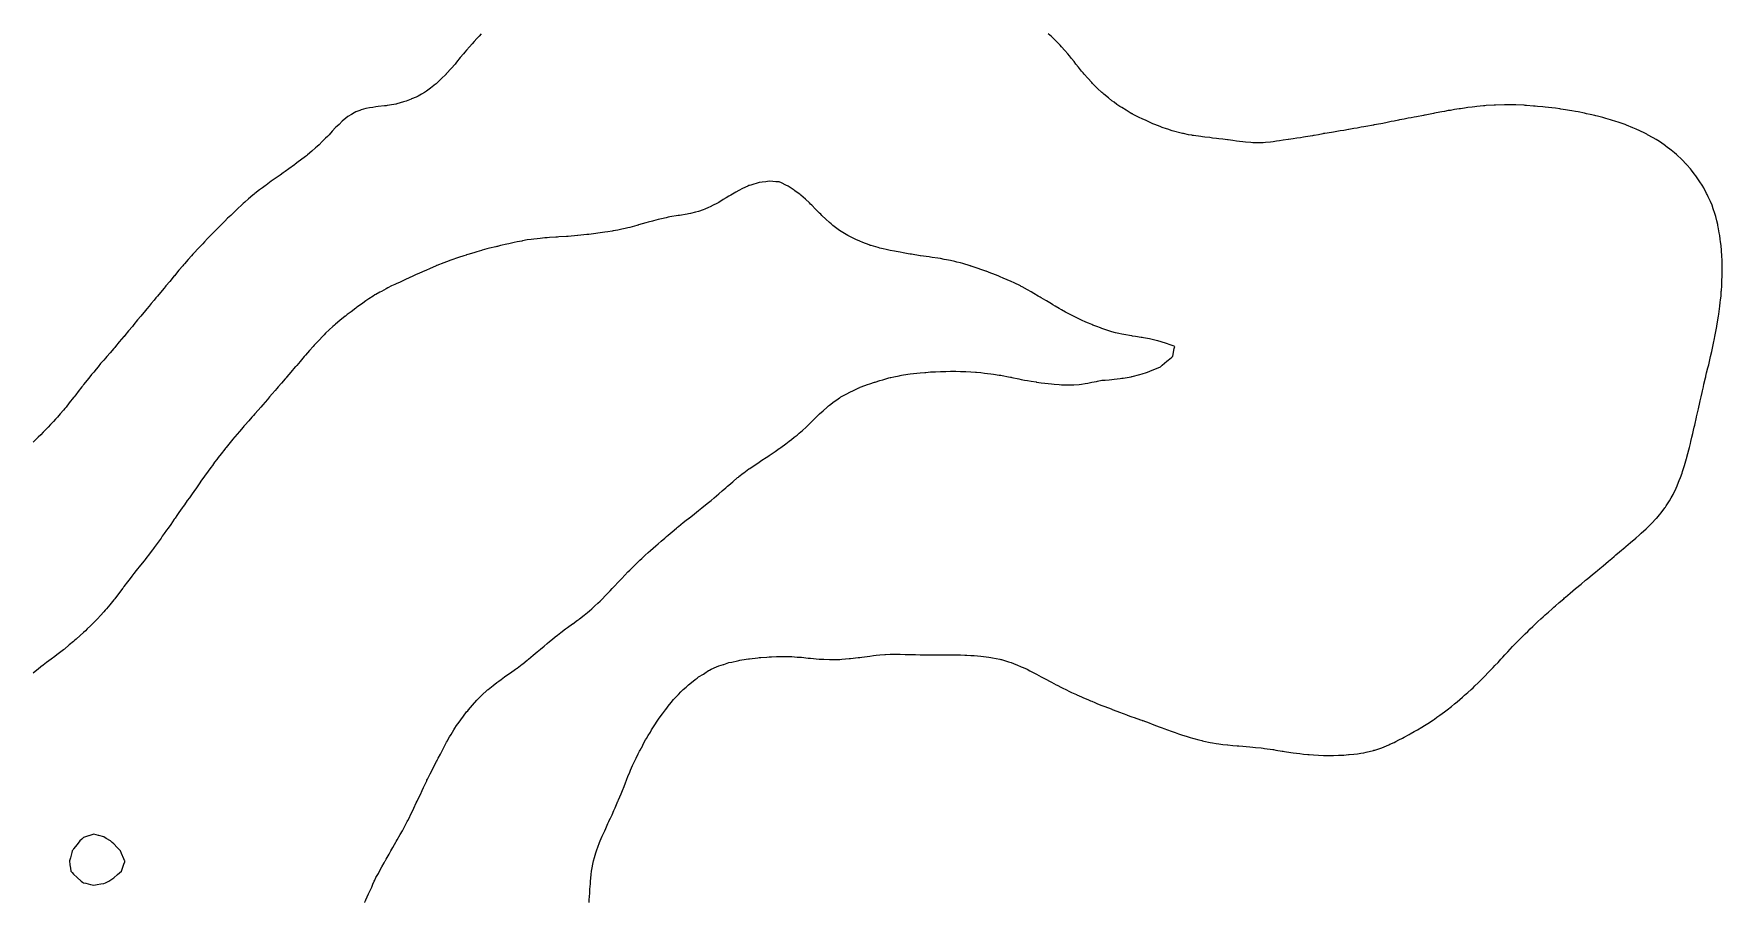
# Model space of a CAD drawing. Extents: x -717077 to -715000, y -984627 to -984000.
# Drawn here: x -715743.4 to -715575.9, y -984086.6 to -984000.5 of the extents above; entities that cross this region are included whole.
import ezdxf

# ---------------------------------------------------------------- set-up
doc = ezdxf.new("R2010")
doc.units = 0
doc.layers.add('buffer_B1_0_1_clip', color=7, linetype='Continuous')

msp = doc.modelspace()

# ---------------------------------------------------------------- linework, layer by layer
at = {"layer": 'buffer_B1_0_1_clip'}
for points in [[(-715699.05, -984000.5), (-715699.27, -984000.72), (-715699.5, -984000.97), (-715699.75, -984001.25), (-715699.96, -984001.5), (-715700.22, -984001.78), (-715700.5, -984002.11), (-715700.67, -984002.32), (-715700.81, -984002.5), (-715701.13, -984002.86), (-715701.5, -984003.31), (-715701.58, -984003.41), (-715701.65, -984003.5), (-715702.05, -984003.94), (-715702.5, -984004.45), (-715702.52, -984004.48), (-715702.54, -984004.5), (-715703.03, -984004.97), (-715703.5, -984005.42), (-715703.53, -984005.46), (-715703.58, -984005.5), (-715704.1, -984005.89), (-715704.5, -984006.18), (-715704.69, -984006.31), (-715704.99, -984006.5), (-715705.32, -984006.68), (-715705.5, -984006.77), (-715705.96, -984006.96), (-715706.01, -984006.98), (-715706.5, -984007.18), (-715706.75, -984007.25), (-715707.44, -984007.45), (-715707.5, -984007.46), (-715707.53, -984007.46), (-715707.72, -984007.5), (-715708.39, -984007.61), (-715708.5, -984007.63), (-715708.65, -984007.65), (-715709.28, -984007.72), (-715709.5, -984007.75), (-715709.8, -984007.81), (-715710.15, -984007.84), (-715710.5, -984007.91), (-715710.95, -984008.04), (-715711.09, -984008.1), (-715711.5, -984008.24), (-715711.67, -984008.32), (-715711.93, -984008.5), (-715712.29, -984008.71), (-715712.5, -984008.85), (-715712.84, -984009.16), (-715713.16, -984009.5), (-715713.34, -984009.65), (-715713.5, -984009.8), (-715713.84, -984010.16), (-715714.13, -984010.5), (-715714.32, -984010.67), (-715714.5, -984010.85), (-715714.82, -984011.17), (-715715.14, -984011.5), (-715715.33, -984011.67), (-715715.5, -984011.82), (-715715.86, -984012.13), (-715716.28, -984012.5), (-715716.4, -984012.6), (-715716.5, -984012.68), (-715716.97, -984013.02), (-715717.2, -984013.2), (-715717.5, -984013.43), (-715717.54, -984013.46), (-715717.59, -984013.5), (-715718.13, -984013.87), (-715718.5, -984014.14), (-715718.71, -984014.28), (-715719, -984014.5), (-715719.3, -984014.7), (-715719.5, -984014.85), (-715719.88, -984015.11), (-715720.4, -984015.5), (-715720.46, -984015.54), (-715720.5, -984015.57), (-715720.75, -984015.76), (-715721.04, -984015.96), (-715721.5, -984016.33), (-715721.59, -984016.4), (-715721.7, -984016.5), (-715722.14, -984016.86), (-715722.5, -984017.18), (-715722.67, -984017.33), (-715722.84, -984017.5), (-715723.19, -984017.81), (-715723.5, -984018.11), (-715723.7, -984018.3), (-715723.89, -984018.5), (-715724.21, -984018.79), (-715724.5, -984019.09), (-715724.71, -984019.29), (-715724.91, -984019.5), (-715725.21, -984019.79), (-715725.5, -984020.09), (-715725.7, -984020.29), (-715725.9, -984020.5), (-715726.2, -984020.8), (-715726.5, -984021.12), (-715726.68, -984021.31), (-715726.85, -984021.5), (-715727.17, -984021.82), (-715727.5, -984022.19), (-715727.65, -984022.35), (-715727.78, -984022.5), (-715728.13, -984022.87), (-715728.5, -984023.31), (-715728.59, -984023.41), (-715728.67, -984023.5), (-715729.05, -984023.94), (-715729.49, -984024.49), (-715729.49, -984024.5), (-715729.49, -984024.5), (-715729.5, -984024.5), (-715729.96, -984025.04), (-715730.33, -984025.5), (-715730.4, -984025.59), (-715730.5, -984025.71), (-715730.87, -984026.13), (-715731.17, -984026.5), (-715731.32, -984026.68), (-715731.5, -984026.9), (-715731.78, -984027.22), (-715732, -984027.5), (-715732.23, -984027.77), (-715732.5, -984028.11), (-715732.68, -984028.32), (-715732.82, -984028.5), (-715733.14, -984028.86), (-715733.5, -984029.31), (-715733.58, -984029.41), (-715733.65, -984029.5), (-715734.05, -984029.95), (-715734.41, -984030.42), (-715734.48, -984030.5), (-715734.49, -984030.51), (-715734.5, -984030.52), (-715734.96, -984031.04), (-715735.33, -984031.5), (-715735.41, -984031.59), (-715735.5, -984031.69), (-715735.88, -984032.11), (-715736.2, -984032.5), (-715736.34, -984032.66), (-715736.5, -984032.85), (-715736.81, -984033.19), (-715737.05, -984033.5), (-715737.26, -984033.74), (-715737.5, -984034.04), (-715737.71, -984034.29), (-715737.87, -984034.5), (-715738.16, -984034.84), (-715738.5, -984035.28), (-715738.59, -984035.4), (-715738.67, -984035.5), (-715739.04, -984035.96), (-715739.28, -984036.28), (-715739.44, -984036.5), (-715739.46, -984036.53), (-715739.5, -984036.57), (-715739.92, -984037.08), (-715740.24, -984037.5), (-715740.36, -984037.64), (-715740.5, -984037.81), (-715740.82, -984038.17), (-715741.1, -984038.5), (-715741.29, -984038.71), (-715741.5, -984038.95), (-715741.77, -984039.23), (-715742.02, -984039.5), (-715742.26, -984039.74), (-715742.5, -984040), (-715742.75, -984040.24), (-715743.01, -984040.5), (-715743.26, -984040.74), (-715743.5, -984040.99)], [(-715688.36, -984086.63), (-715688.35, -984086.5), (-715688.35, -984086.35), (-715688.29, -984085.7), (-715688.29, -984085.5), (-715688.28, -984085.28), (-715688.23, -984084.76), (-715688.22, -984084.5), (-715688.19, -984084.19), (-715688.14, -984083.85), (-715688.11, -984083.5), (-715688.01, -984083.02), (-715688.01, -984082.99), (-715687.92, -984082.5), (-715687.82, -984082.17), (-715687.69, -984081.69), (-715687.63, -984081.5), (-715687.6, -984081.4), (-715687.5, -984081.12), (-715687.32, -984080.68), (-715687.25, -984080.5), (-715687.05, -984080.05), (-715687.02, -984079.98), (-715686.81, -984079.5), (-715686.71, -984079.28), (-715686.5, -984078.79), (-715686.4, -984078.6), (-715686.36, -984078.5), (-715686.23, -984078.24), (-715686.08, -984077.92), (-715685.89, -984077.5), (-715685.77, -984077.23), (-715685.5, -984076.58), (-715685.47, -984076.53), (-715685.46, -984076.5), (-715685.43, -984076.44), (-715685.16, -984075.83), (-715685.03, -984075.5), (-715684.87, -984075.12), (-715684.74, -984074.75), (-715684.65, -984074.5), (-715684.6, -984074.39), (-715684.5, -984074.12), (-715684.31, -984073.68), (-715684.25, -984073.5), (-715684.04, -984073.04), (-715684.01, -984072.98), (-715683.8, -984072.5), (-715683.69, -984072.3), (-715683.5, -984071.89), (-715683.36, -984071.63), (-715683.3, -984071.5), (-715683.04, -984071.04), (-715683.01, -984070.99), (-715682.75, -984070.5), (-715682.65, -984070.35), (-715682.5, -984070.07), (-715682.28, -984069.72), (-715682.15, -984069.5), (-715681.89, -984069.11), (-715681.54, -984068.54), (-715681.51, -984068.5), (-715681.5, -984068.49), (-715681.5, -984068.48), (-715681.07, -984067.92), (-715680.78, -984067.5), (-715680.65, -984067.35), (-715680.5, -984067.14), (-715680.2, -984066.8), (-715679.97, -984066.5), (-715679.74, -984066.25), (-715679.5, -984065.98), (-715679.25, -984065.74), (-715679.02, -984065.5), (-715678.74, -984065.26), (-715678.5, -984065.03), (-715678.19, -984064.8), (-715677.82, -984064.5), (-715677.63, -984064.37), (-715677.5, -984064.26), (-715677.02, -984063.97), (-715676.86, -984063.87), (-715676.5, -984063.63), (-715676.41, -984063.59), (-715676.23, -984063.5), (-715675.72, -984063.27), (-715675.5, -984063.16), (-715675.01, -984063.01), (-715674.99, -984063.01), (-715674.5, -984062.84), (-715674.21, -984062.79), (-715673.64, -984062.65), (-715673.5, -984062.62), (-715673.39, -984062.6), (-715672.78, -984062.5), (-715672.53, -984062.46), (-715672.5, -984062.45), (-715672.44, -984062.45), (-715671.63, -984062.36), (-715671.5, -984062.34), (-715671.32, -984062.33), (-715670.71, -984062.28), (-715670.5, -984062.26), (-715670.25, -984062.25), (-715669.76, -984062.24), (-715669.5, -984062.22), (-715669.22, -984062.22), (-715668.76, -984062.23), (-715668.5, -984062.23), (-715668.24, -984062.24), (-715667.71, -984062.28), (-715667.5, -984062.29), (-715667.3, -984062.31), (-715666.62, -984062.38), (-715666.5, -984062.39), (-715666.39, -984062.4), (-715665.52, -984062.48), (-715665.5, -984062.48), (-715665.48, -984062.48), (-715665.06, -984062.5), (-715664.52, -984062.53), (-715664.5, -984062.53), (-715664.47, -984062.53), (-715663.51, -984062.52), (-715663.5, -984062.52), (-715663.48, -984062.52), (-715663.29, -984062.5), (-715662.55, -984062.44), (-715662.5, -984062.44), (-715662.43, -984062.43), (-715661.66, -984062.34), (-715661.5, -984062.32), (-715661.29, -984062.29), (-715660.78, -984062.22), (-715660.5, -984062.18), (-715660.13, -984062.14), (-715659.89, -984062.11), (-715659.5, -984062.06), (-715659.03, -984062.04), (-715658.96, -984062.03), (-715658.5, -984062.01), (-715658, -984062.01), (-715657.99, -984062.01), (-715657.5, -984062.01), (-715657.01, -984062.02), (-715656.98, -984062.02), (-715656.03, -984062.04), (-715655.96, -984062.04), (-715655.5, -984062.05), (-715655.05, -984062.05), (-715654.94, -984062.06), (-715654.5, -984062.06), (-715654.06, -984062.06), (-715653.93, -984062.06), (-715653.5, -984062.06), (-715653.06, -984062.07), (-715652.93, -984062.07), (-715652.5, -984062.07), (-715652.07, -984062.07), (-715651.92, -984062.08), (-715651.5, -984062.08), (-715651.09, -984062.1), (-715650.89, -984062.1), (-715650.5, -984062.12), (-715650.14, -984062.14), (-715649.83, -984062.17), (-715649.5, -984062.19), (-715649.23, -984062.23), (-715648.7, -984062.3), (-715648.5, -984062.32), (-715648.35, -984062.35), (-715647.61, -984062.5), (-715647.52, -984062.52), (-715647.5, -984062.53), (-715647.46, -984062.54), (-715646.75, -984062.76), (-715646.5, -984062.84), (-715646.02, -984063.02), (-715645.93, -984063.06), (-715645.5, -984063.24), (-715645.31, -984063.32), (-715644.9, -984063.5), (-715644.63, -984063.64), (-715644.5, -984063.71), (-715644.05, -984063.94), (-715643.98, -984063.98), (-715643.5, -984064.24), (-715643.32, -984064.33), (-715642.98, -984064.5), (-715642.67, -984064.68), (-715642.5, -984064.78), (-715642.02, -984065.03), (-715641.91, -984065.08), (-715641.5, -984065.29), (-715641.36, -984065.36), (-715641.07, -984065.5), (-715640.69, -984065.7), (-715640.5, -984065.79), (-715640.01, -984066.01), (-715639.96, -984066.04), (-715639.5, -984066.24), (-715639.32, -984066.32), (-715638.89, -984066.5), (-715638.62, -984066.62), (-715638.5, -984066.67), (-715638.2, -984066.79), (-715637.91, -984066.92), (-715637.5, -984067.08), (-715637.19, -984067.2), (-715636.56, -984067.43), (-715636.5, -984067.46), (-715636.46, -984067.47), (-715636.38, -984067.5), (-715635.74, -984067.75), (-715635.01, -984068.01), (-715634.97, -984068.03), (-715634.5, -984068.2), (-715634.27, -984068.28), (-715633.64, -984068.5), (-715633.54, -984068.54), (-715633.5, -984068.56), (-715633.41, -984068.59), (-715632.81, -984068.81), (-715632.5, -984068.93), (-715632.08, -984069.09), (-715631.81, -984069.19), (-715631.5, -984069.31), (-715631.35, -984069.36), (-715630.97, -984069.5), (-715630.63, -984069.63), (-715630.5, -984069.68), (-715630.22, -984069.78), (-715629.89, -984069.89), (-715629.5, -984070.03), (-715629.14, -984070.14), (-715628.73, -984070.26), (-715628.5, -984070.34), (-715628.37, -984070.37), (-715627.86, -984070.5), (-715627.57, -984070.57), (-715627.5, -984070.59), (-715627.38, -984070.61), (-715626.74, -984070.75), (-715626.5, -984070.79), (-715626.16, -984070.84), (-715625.88, -984070.88), (-715625.5, -984070.94), (-715625.01, -984070.99), (-715624.99, -984070.99), (-715624.5, -984071.04), (-715624.07, -984071.08), (-715623.9, -984071.09), (-715623.5, -984071.13), (-715623.16, -984071.16), (-715622.8, -984071.19), (-715622.5, -984071.22), (-715622.24, -984071.25), (-715621.69, -984071.3), (-715621.5, -984071.32), (-715621.34, -984071.34), (-715620.54, -984071.45), (-715620.5, -984071.46), (-715620.46, -984071.46), (-715620.23, -984071.5), (-715619.59, -984071.6), (-715619.5, -984071.62), (-715619.36, -984071.64), (-715618.73, -984071.73), (-715618.5, -984071.77), (-715618.19, -984071.81), (-715617.84, -984071.85), (-715617.5, -984071.9), (-715617.06, -984071.93), (-715616.94, -984071.94), (-715616.5, -984071.99), (-715616, -984072.01), (-715615.99, -984072.01), (-715615.5, -984072.03), (-715615.03, -984072.03), (-715614.96, -984072.03), (-715614.5, -984072.04), (-715614.01, -984072.02), (-715613.98, -984072.02), (-715613.5, -984072), (-715613.03, -984071.96), (-715612.95, -984071.96), (-715612.5, -984071.92), (-715612.13, -984071.87), (-715611.81, -984071.82), (-715611.5, -984071.77), (-715611.27, -984071.72), (-715610.54, -984071.54), (-715610.5, -984071.53), (-715610.47, -984071.52), (-715610.4, -984071.5), (-715609.73, -984071.27), (-715609.5, -984071.18), (-715609.02, -984070.97), (-715608.93, -984070.93), (-715608.5, -984070.74), (-715608.34, -984070.66), (-715608.02, -984070.5), (-715607.67, -984070.32), (-715607.5, -984070.23), (-715607.02, -984069.97), (-715606.89, -984069.89), (-715606.5, -984069.67), (-715606.38, -984069.61), (-715606.19, -984069.5), (-715605.76, -984069.24), (-715605.5, -984069.08), (-715605.14, -984068.86), (-715604.6, -984068.5), (-715604.54, -984068.46), (-715604.5, -984068.43), (-715604.25, -984068.25), (-715603.95, -984068.04), (-715603.5, -984067.71), (-715603.38, -984067.62), (-715603.22, -984067.5), (-715602.81, -984067.18), (-715602.5, -984066.92), (-715602.26, -984066.73), (-715601.73, -984066.27), (-715601.5, -984066.06), (-715601.2, -984065.8), (-715600.87, -984065.5), (-715600.67, -984065.32), (-715600.5, -984065.15), (-715600.16, -984064.83), (-715599.83, -984064.5), (-715599.66, -984064.34), (-715599.5, -984064.17), (-715599.16, -984063.83), (-715598.85, -984063.5), (-715598.67, -984063.32), (-715598.5, -984063.13), (-715598.19, -984062.81), (-715597.91, -984062.5), (-715597.71, -984062.29), (-715597.5, -984062.06), (-715597.23, -984061.77), (-715596.98, -984061.5), (-715596.74, -984061.25), (-715596.5, -984060.99), (-715596.25, -984060.74), (-715596.03, -984060.5), (-715595.76, -984060.24), (-715595.5, -984059.98), (-715595.25, -984059.74), (-715595.01, -984059.5), (-715594.74, -984059.25), (-715594.5, -984059.02), (-715594.23, -984058.77), (-715593.94, -984058.5), (-715593.7, -984058.29), (-715593.5, -984058.1), (-715593.18, -984057.82), (-715592.83, -984057.5), (-715592.65, -984057.35), (-715592.5, -984057.21), (-715592.11, -984056.88), (-715591.67, -984056.5), (-715591.58, -984056.42), (-715591.5, -984056.35), (-715591.03, -984055.96), (-715590.5, -984055.5), (-715590.5, -984055.5), (-715590.49, -984055.5), (-715590.49, -984055.5), (-715589.94, -984055.05), (-715589.5, -984054.67), (-715589.4, -984054.6), (-715589.28, -984054.5), (-715588.85, -984054.14), (-715588.5, -984053.84), (-715588.31, -984053.69), (-715588.08, -984053.5), (-715587.76, -984053.23), (-715587.5, -984053.01), (-715587.22, -984052.78), (-715586.9, -984052.5), (-715586.68, -984052.32), (-715586.5, -984052.16), (-715586.13, -984051.86), (-715585.59, -984051.4), (-715585.5, -984051.31), (-715585.05, -984050.94), (-715584.53, -984050.5), (-715584.51, -984050.48), (-715584.5, -984050.46), (-715584.19, -984050.19), (-715583.98, -984050.01), (-715583.5, -984049.56), (-715583.46, -984049.53), (-715583.43, -984049.5), (-715582.96, -984049.04), (-715582.5, -984048.56), (-715582.47, -984048.53), (-715582.44, -984048.5), (-715582.18, -984048.19), (-715582.01, -984047.98), (-715581.64, -984047.5), (-715581.58, -984047.41), (-715581.5, -984047.28), (-715581.19, -984046.81), (-715581, -984046.5), (-715580.83, -984046.16), (-715580.52, -984045.53), (-715580.51, -984045.5), (-715580.5, -984045.49), (-715580.5, -984045.47), (-715580.21, -984044.78), (-715580.1, -984044.5), (-715579.94, -984044.05), (-715579.9, -984043.9), (-715579.76, -984043.5), (-715579.7, -984043.3), (-715579.5, -984042.59), (-715579.47, -984042.52), (-715579.47, -984042.5), (-715579.46, -984042.46), (-715579.26, -984041.73), (-715579.2, -984041.5), (-715579.1, -984041.11), (-715579.06, -984040.93), (-715578.95, -984040.5), (-715578.87, -984040.13), (-715578.79, -984039.8), (-715578.72, -984039.5), (-715578.68, -984039.31), (-715578.5, -984038.51), (-715578.5, -984038.5), (-715578.5, -984038.49), (-715578.5, -984038.47), (-715578.31, -984037.68), (-715578.27, -984037.5), (-715578.2, -984037.21), (-715578.13, -984036.87), (-715578.04, -984036.5), (-715577.94, -984036.05), (-715577.91, -984035.91), (-715577.82, -984035.5), (-715577.76, -984035.24), (-715577.61, -984034.62), (-715577.59, -984034.5), (-715577.57, -984034.43), (-715577.5, -984034.11), (-715577.37, -984033.62), (-715577.34, -984033.5), (-715577.29, -984033.3), (-715577.18, -984032.81), (-715577.1, -984032.5), (-715576.99, -984032), (-715576.99, -984031.99), (-715576.88, -984031.5), (-715576.81, -984031.18), (-715576.71, -984030.72), (-715576.67, -984030.5), (-715576.65, -984030.35), (-715576.5, -984029.53), (-715576.49, -984029.51), (-715576.49, -984029.5), (-715576.49, -984029.49), (-715576.35, -984028.65), (-715576.32, -984028.5), (-715576.29, -984028.3), (-715576.22, -984027.77), (-715576.18, -984027.5), (-715576.14, -984027.15), (-715576.12, -984026.88), (-715576.07, -984026.5), (-715576.04, -984026.04), (-715576.03, -984025.96), (-715576, -984025.5), (-715575.98, -984025.01), (-715575.98, -984024.98), (-715575.96, -984024.5), (-715575.96, -984024.04), (-715575.96, -984023.96), (-715575.95, -984023.5), (-715575.97, -984023.03), (-715575.97, -984022.97), (-715575.98, -984022.5), (-715576.02, -984022.02), (-715576.03, -984021.97), (-715576.06, -984021.5), (-715576.11, -984021.11), (-715576.15, -984020.85), (-715576.19, -984020.5), (-715576.24, -984020.24), (-715576.36, -984019.64), (-715576.38, -984019.5), (-715576.4, -984019.41), (-715576.5, -984019.04), (-715576.6, -984018.6), (-715576.63, -984018.5), (-715576.69, -984018.3), (-715576.84, -984017.84), (-715576.96, -984017.5), (-715577.12, -984017.12), (-715577.34, -984016.66), (-715577.41, -984016.5), (-715577.44, -984016.44), (-715577.5, -984016.34), (-715577.78, -984015.78), (-715577.94, -984015.5), (-715578.16, -984015.16), (-715578.5, -984014.67), (-715578.56, -984014.57), (-715578.62, -984014.5), (-715579, -984014.01), (-715579.1, -984013.9), (-715579.45, -984013.5), (-715579.47, -984013.47), (-715579.5, -984013.45), (-715579.96, -984012.96), (-715580.46, -984012.5), (-715580.48, -984012.48), (-715580.5, -984012.47), (-715580.69, -984012.3), (-715581.02, -984012.02), (-715581.5, -984011.66), (-715581.58, -984011.59), (-715581.71, -984011.5), (-715582.18, -984011.18), (-715582.5, -984010.99), (-715582.8, -984010.8), (-715583.35, -984010.5), (-715583.44, -984010.45), (-715583.5, -984010.43), (-715583.64, -984010.36), (-715584.12, -984010.12), (-715584.5, -984009.95), (-715584.81, -984009.81), (-715585.44, -984009.56), (-715585.5, -984009.53), (-715585.52, -984009.52), (-715585.58, -984009.5), (-715586.26, -984009.26), (-715586.5, -984009.19), (-715586.94, -984009.05), (-715587.02, -984009.02), (-715587.5, -984008.89), (-715587.8, -984008.8), (-715588.32, -984008.67), (-715588.5, -984008.63), (-715588.6, -984008.6), (-715589.05, -984008.5), (-715589.41, -984008.42), (-715589.5, -984008.4), (-715589.62, -984008.38), (-715590.24, -984008.25), (-715590.5, -984008.2), (-715590.86, -984008.14), (-715591.09, -984008.09), (-715591.5, -984008.03), (-715591.95, -984007.96), (-715592.05, -984007.95), (-715592.5, -984007.88), (-715592.84, -984007.84), (-715593.19, -984007.8), (-715593.5, -984007.77), (-715593.74, -984007.74), (-715594.29, -984007.7), (-715594.5, -984007.68), (-715594.66, -984007.67), (-715595.38, -984007.61), (-715595.5, -984007.6), (-715595.59, -984007.59), (-715596.44, -984007.55), (-715596.5, -984007.55), (-715596.54, -984007.55), (-715597.45, -984007.54), (-715597.5, -984007.54), (-715597.54, -984007.54), (-715598.43, -984007.56), (-715598.5, -984007.56), (-715598.56, -984007.57), (-715599.37, -984007.62), (-715599.5, -984007.63), (-715599.64, -984007.64), (-715600.28, -984007.71), (-715600.5, -984007.73), (-715600.76, -984007.77), (-715601.17, -984007.82), (-715601.5, -984007.86), (-715601.92, -984007.93), (-715602.05, -984007.95), (-715602.5, -984008.02), (-715602.91, -984008.09), (-715603.12, -984008.12), (-715603.5, -984008.19), (-715603.75, -984008.24), (-715604.34, -984008.35), (-715604.5, -984008.38), (-715604.6, -984008.4), (-715605.1, -984008.5), (-715605.43, -984008.56), (-715605.5, -984008.57), (-715605.58, -984008.59), (-715606.27, -984008.72), (-715606.5, -984008.76), (-715606.82, -984008.82), (-715607.11, -984008.88), (-715607.5, -984008.95), (-715607.95, -984009.04), (-715608.06, -984009.07), (-715608.5, -984009.15), (-715608.78, -984009.21), (-715609.31, -984009.31), (-715609.5, -984009.35), (-715609.62, -984009.38), (-715610.25, -984009.5), (-715610.46, -984009.54), (-715610.5, -984009.54), (-715610.55, -984009.55), (-715611.31, -984009.69), (-715611.5, -984009.72), (-715611.76, -984009.76), (-715612.16, -984009.84), (-715612.5, -984009.9), (-715612.98, -984009.98), (-715613.01, -984009.99), (-715613.5, -984010.07), (-715613.86, -984010.13), (-715614.18, -984010.18), (-715614.5, -984010.24), (-715614.72, -984010.27), (-715615.38, -984010.39), (-715615.5, -984010.4), (-715615.57, -984010.42), (-715615.99, -984010.5), (-715616.42, -984010.57), (-715616.5, -984010.58), (-715616.59, -984010.6), (-715617.28, -984010.71), (-715617.5, -984010.75), (-715617.79, -984010.8), (-715618.14, -984010.85), (-715618.5, -984010.91), (-715618.98, -984010.99), (-715619, -984010.99), (-715619.5, -984011.06), (-715619.88, -984011.12), (-715620.15, -984011.16), (-715620.5, -984011.2), (-715620.76, -984011.23), (-715621.27, -984011.28), (-715621.5, -984011.3), (-715621.69, -984011.3), (-715622.3, -984011.3), (-715622.5, -984011.31), (-715622.71, -984011.29), (-715623.24, -984011.24), (-715623.5, -984011.22), (-715623.82, -984011.18), (-715624.13, -984011.14), (-715624.5, -984011.09), (-715624.97, -984011.02), (-715625.01, -984011.02), (-715625.5, -984010.95), (-715625.9, -984010.9), (-715626.12, -984010.88), (-715626.5, -984010.83), (-715626.79, -984010.79), (-715627.26, -984010.74), (-715627.5, -984010.71), (-715627.68, -984010.68), (-715628.41, -984010.59), (-715628.5, -984010.57), (-715628.56, -984010.56), (-715628.9, -984010.5), (-715629.39, -984010.4), (-715629.5, -984010.38), (-715630.5, -984010.11), (-715630.95, -984009.96), (-715631.08, -984009.91), (-715631.5, -984009.78), (-715631.7, -984009.7), (-715632.24, -984009.5), (-715632.42, -984009.42), (-715632.5, -984009.39), (-715632.7, -984009.29), (-715633.1, -984009.11), (-715633.5, -984008.93), (-715633.78, -984008.79), (-715634.37, -984008.5), (-715634.45, -984008.45), (-715634.5, -984008.43), (-715634.68, -984008.32), (-715635.07, -984008.08), (-715635.5, -984007.82), (-715635.69, -984007.7), (-715636, -984007.5), (-715636.28, -984007.29), (-715636.5, -984007.13), (-715636.84, -984006.85), (-715637.29, -984006.5), (-715637.4, -984006.4), (-715637.5, -984006.31), (-715637.91, -984005.91), (-715638.35, -984005.5), (-715638.42, -984005.42), (-715638.5, -984005.34), (-715638.89, -984004.9), (-715639.26, -984004.5), (-715639.36, -984004.36), (-715639.5, -984004.2), (-715639.81, -984003.81), (-715640.08, -984003.5), (-715640.25, -984003.26), (-715640.5, -984002.96), (-715640.7, -984002.7), (-715640.88, -984002.5), (-715641.15, -984002.16), (-715641.5, -984001.78), (-715641.63, -984001.63), (-715641.76, -984001.5), (-715642.12, -984001.13), (-715642.5, -984000.78), (-715642.64, -984000.65), (-715642.81, -984000.5)], [(-715710.61, -984086.62), (-715710.56, -984086.5), (-715710.54, -984086.45), (-715710.5, -984086.34), (-715710.23, -984085.76), (-715710.12, -984085.5), (-715709.92, -984085.08), (-715709.8, -984084.8), (-715709.66, -984084.5), (-715709.61, -984084.39), (-715709.5, -984084.15), (-715709.26, -984083.73), (-715709.14, -984083.5), (-715708.91, -984083.09), (-715708.69, -984082.7), (-715708.58, -984082.5), (-715708.55, -984082.44), (-715708.5, -984082.33), (-715708.19, -984081.81), (-715708.01, -984081.5), (-715707.83, -984081.17), (-715707.5, -984080.56), (-715707.47, -984080.52), (-715707.46, -984080.5), (-715707.4, -984080.41), (-715707.1, -984079.89), (-715706.87, -984079.5), (-715706.74, -984079.25), (-715706.5, -984078.77), (-715706.4, -984078.6), (-715706.34, -984078.5), (-715706.18, -984078.19), (-715706.06, -984077.94), (-715705.84, -984077.5), (-715705.73, -984077.27), (-715705.5, -984076.75), (-715705.41, -984076.58), (-715705.37, -984076.5), (-715705.27, -984076.27), (-715705.09, -984075.9), (-715704.91, -984075.5), (-715704.78, -984075.22), (-715704.5, -984074.61), (-715704.46, -984074.54), (-715704.44, -984074.5), (-715704.38, -984074.39), (-715704.12, -984073.87), (-715703.93, -984073.5), (-715703.78, -984073.21), (-715703.5, -984072.65), (-715703.44, -984072.55), (-715703.41, -984072.5), (-715703.32, -984072.32), (-715703.09, -984071.9), (-715702.89, -984071.5), (-715702.75, -984071.24), (-715702.5, -984070.73), (-715702.41, -984070.58), (-715702.37, -984070.5), (-715702.19, -984070.2), (-715702.05, -984069.95), (-715701.78, -984069.5), (-715701.67, -984069.33), (-715701.5, -984069.06), (-715701.26, -984068.74), (-715701.09, -984068.5), (-715700.83, -984068.16), (-715700.5, -984067.72), (-715700.4, -984067.6), (-715700.32, -984067.5), (-715699.93, -984067.06), (-715699.5, -984066.56), (-715699.47, -984066.53), (-715699.44, -984066.5), (-715698.96, -984066.04), (-715698.5, -984065.6), (-715698.44, -984065.55), (-715698.37, -984065.5), (-715697.88, -984065.11), (-715697.5, -984064.8), (-715697.32, -984064.68), (-715697.07, -984064.5), (-715696.73, -984064.26), (-715696.5, -984064.09), (-715696.15, -984063.85), (-715695.67, -984063.5), (-715695.57, -984063.43), (-715695.5, -984063.37), (-715695, -984062.99), (-715694.94, -984062.94), (-715694.5, -984062.59), (-715694.44, -984062.55), (-715694.38, -984062.5), (-715693.89, -984062.1), (-715693.5, -984061.77), (-715693.35, -984061.64), (-715693.19, -984061.5), (-715692.81, -984061.19), (-715692.5, -984060.93), (-715692.27, -984060.73), (-715691.99, -984060.5), (-715691.72, -984060.28), (-715691.5, -984060.11), (-715691.15, -984059.84), (-715690.69, -984059.5), (-715690.58, -984059.42), (-715690.5, -984059.36), (-715690, -984059), (-715689.97, -984058.98), (-715689.5, -984058.64), (-715689.41, -984058.58), (-715689.31, -984058.5), (-715688.85, -984058.14), (-715688.5, -984057.86), (-715688.3, -984057.69), (-715688.08, -984057.5), (-715687.78, -984057.22), (-715687.5, -984056.95), (-715687.27, -984056.73), (-715687.03, -984056.5), (-715686.77, -984056.22), (-715686.5, -984055.95), (-715686.28, -984055.72), (-715686.06, -984055.5), (-715685.79, -984055.21), (-715685.5, -984054.9), (-715685.3, -984054.69), (-715685.11, -984054.5), (-715684.81, -984054.18), (-715684.5, -984053.85), (-715684.32, -984053.67), (-715684.15, -984053.5), (-715683.83, -984053.17), (-715683.5, -984052.84), (-715683.32, -984052.67), (-715683.13, -984052.5), (-715682.8, -984052.19), (-715682.5, -984051.91), (-715682.27, -984051.72), (-715682.01, -984051.5), (-715681.74, -984051.26), (-715681.5, -984051.05), (-715681.2, -984050.8), (-715680.85, -984050.5), (-715680.66, -984050.33), (-715680.5, -984050.19), (-715680.12, -984049.87), (-715679.67, -984049.5), (-715679.58, -984049.42), (-715679.5, -984049.35), (-715679.03, -984048.96), (-715678.71, -984048.71), (-715678.5, -984048.54), (-715678.47, -984048.52), (-715678.44, -984048.5), (-715677.91, -984048.08), (-715677.5, -984047.76), (-715677.35, -984047.64), (-715677.16, -984047.5), (-715676.8, -984047.2), (-715676.5, -984046.95), (-715676.25, -984046.75), (-715675.94, -984046.5), (-715675.71, -984046.29), (-715675.5, -984046.1), (-715675.17, -984045.82), (-715674.79, -984045.5), (-715674.64, -984045.36), (-715674.5, -984045.23), (-715674.1, -984044.9), (-715673.62, -984044.5), (-715673.55, -984044.44), (-715673.5, -984044.4), (-715673.06, -984044.06), (-715672.99, -984044.01), (-715672.5, -984043.64), (-715672.41, -984043.58), (-715672.28, -984043.5), (-715671.82, -984043.18), (-715671.5, -984042.96), (-715671.22, -984042.78), (-715670.78, -984042.5), (-715670.61, -984042.39), (-715670.5, -984042.31), (-715670.01, -984041.98), (-715669.9, -984041.91), (-715669.5, -984041.62), (-715669.42, -984041.57), (-715669.32, -984041.5), (-715668.85, -984041.15), (-715668.5, -984040.87), (-715668.28, -984040.71), (-715668.01, -984040.5), (-715667.71, -984040.28), (-715667.5, -984040.1), (-715667.17, -984039.82), (-715666.83, -984039.5), (-715666.66, -984039.33), (-715666.5, -984039.16), (-715666.16, -984038.83), (-715665.83, -984038.5), (-715665.66, -984038.34), (-715665.5, -984038.18), (-715665.14, -984037.86), (-715664.74, -984037.5), (-715664.6, -984037.39), (-715664.5, -984037.3), (-715664.03, -984036.96), (-715663.79, -984036.79), (-715663.5, -984036.58), (-715663.44, -984036.55), (-715663.37, -984036.5), (-715662.8, -984036.19), (-715662.5, -984036.03), (-715662.14, -984035.86), (-715661.6, -984035.6), (-715661.5, -984035.55), (-715661.46, -984035.54), (-715661.37, -984035.5), (-715660.73, -984035.27), (-715660.5, -984035.19), (-715660.04, -984035.04), (-715659.97, -984035.02), (-715659.5, -984034.87), (-715659.21, -984034.79), (-715658.61, -984034.62), (-715658.5, -984034.58), (-715658.43, -984034.57), (-715658.13, -984034.5), (-715657.6, -984034.39), (-715657.5, -984034.37), (-715657.35, -984034.35), (-715656.74, -984034.25), (-715656.5, -984034.22), (-715656.18, -984034.18), (-715655.85, -984034.14), (-715655.5, -984034.1), (-715655.06, -984034.07), (-715654.94, -984034.06), (-715654.5, -984034.02), (-715654, -984034), (-715653.99, -984034), (-715653.5, -984033.98), (-715653.03, -984033.97), (-715652.96, -984033.97), (-715652.5, -984033.96), (-715652.03, -984033.96), (-715651.96, -984033.96), (-715651.5, -984033.97), (-715651, -984033.99), (-715650.99, -984033.99), (-715650.5, -984034.01), (-715650.04, -984034.05), (-715649.94, -984034.05), (-715649.5, -984034.09), (-715649.13, -984034.13), (-715648.83, -984034.16), (-715648.5, -984034.2), (-715648.23, -984034.24), (-715647.67, -984034.33), (-715647.5, -984034.35), (-715647.37, -984034.38), (-715646.75, -984034.5), (-715646.54, -984034.54), (-715646.5, -984034.55), (-715646.43, -984034.57), (-715645.71, -984034.72), (-715645.5, -984034.76), (-715645.17, -984034.82), (-715644.87, -984034.87), (-715644.5, -984034.94), (-715644.01, -984035.01), (-715643.98, -984035.02), (-715643.5, -984035.09), (-715643.13, -984035.13), (-715642.82, -984035.17), (-715642.5, -984035.21), (-715642.23, -984035.23), (-715641.71, -984035.28), (-715641.5, -984035.3), (-715641.29, -984035.3), (-715640.68, -984035.31), (-715640.5, -984035.31), (-715640.28, -984035.29), (-715639.74, -984035.25), (-715639.5, -984035.22), (-715639.16, -984035.16), (-715638.88, -984035.12), (-715638.5, -984035.05), (-715638.03, -984034.96), (-715637.93, -984034.94), (-715637.5, -984034.85), (-715637.17, -984034.82), (-715636.78, -984034.79), (-715636.5, -984034.76), (-715636.26, -984034.74), (-715635.66, -984034.66), (-715635.5, -984034.65), (-715635.37, -984034.63), (-715634.59, -984034.5), (-715634.51, -984034.48), (-715634.5, -984034.48), (-715634.47, -984034.47), (-715633.72, -984034.28), (-715633.5, -984034.21), (-715633.06, -984034.06), (-715632.96, -984034.03), (-715632.5, -984033.86), (-715632.24, -984033.76), (-715631.68, -984033.5), (-715631.58, -984033.42), (-715631.5, -984033.35), (-715631.03, -984032.96), (-715630.63, -984032.63), (-715630.5, -984032.52), (-715630.48, -984032.51), (-715630.47, -984032.5), (-715630.46, -984032.46), (-715630.31, -984031.69), (-715630.25, -984031.5), (-715630.43, -984031.43), (-715630.5, -984031.41), (-715630.63, -984031.36), (-715631.16, -984031.17), (-715631.93, -984030.94), (-715632.09, -984030.9), (-715632.5, -984030.79), (-715632.75, -984030.75), (-715633.35, -984030.65), (-715633.5, -984030.62), (-715633.6, -984030.6), (-715634.14, -984030.5), (-715634.45, -984030.46), (-715634.5, -984030.45), (-715634.55, -984030.44), (-715635.31, -984030.31), (-715635.5, -984030.28), (-715635.79, -984030.21), (-715636.12, -984030.13), (-715636.5, -984030.04), (-715636.9, -984029.9), (-715637.19, -984029.81), (-715637.5, -984029.71), (-715637.64, -984029.65), (-715638, -984029.5), (-715638.37, -984029.37), (-715638.5, -984029.32), (-715638.81, -984029.19), (-715639.07, -984029.08), (-715639.5, -984028.89), (-715639.76, -984028.77), (-715640.3, -984028.5), (-715640.43, -984028.43), (-715640.5, -984028.4), (-715640.7, -984028.29), (-715641.09, -984028.09), (-715641.5, -984027.87), (-715641.73, -984027.73), (-715642.13, -984027.5), (-715642.36, -984027.36), (-715642.5, -984027.28), (-715642.98, -984026.98), (-715643.06, -984026.94), (-715643.5, -984026.67), (-715643.61, -984026.61), (-715643.8, -984026.5), (-715644.23, -984026.23), (-715644.5, -984026.07), (-715644.86, -984025.87), (-715645.41, -984025.58), (-715645.5, -984025.54), (-715645.52, -984025.52), (-715645.57, -984025.5), (-715646.18, -984025.19), (-715646.5, -984025.05), (-715646.87, -984024.88), (-715647.29, -984024.71), (-715647.58, -984024.58), (-715647.79, -984024.5), (-715648.29, -984024.29), (-715648.5, -984024.22), (-715648.95, -984024.04), (-715649.01, -984024.02), (-715649.5, -984023.85), (-715649.75, -984023.75), (-715650.47, -984023.53), (-715650.5, -984023.52), (-715650.51, -984023.51), (-715650.56, -984023.5), (-715651.27, -984023.28), (-715651.5, -984023.22), (-715651.87, -984023.13), (-715652.07, -984023.07), (-715652.5, -984022.98), (-715652.89, -984022.9), (-715653.14, -984022.86), (-715653.5, -984022.79), (-715653.75, -984022.75), (-715654.33, -984022.67), (-715654.5, -984022.64), (-715654.62, -984022.62), (-715655.49, -984022.5), (-715655.5, -984022.5), (-715655.5, -984022.5), (-715655.52, -984022.5), (-715656.36, -984022.36), (-715656.5, -984022.34), (-715656.69, -984022.31), (-715657.21, -984022.21), (-715657.5, -984022.16), (-715657.91, -984022.08), (-715658.05, -984022.05), (-715658.5, -984021.97), (-715658.88, -984021.88), (-715659.19, -984021.81), (-715659.5, -984021.74), (-715659.68, -984021.69), (-715660.37, -984021.5), (-715660.46, -984021.47), (-715660.5, -984021.46), (-715660.56, -984021.43), (-715661.19, -984021.19), (-715661.5, -984021.07), (-715661.89, -984020.89), (-715662.29, -984020.7), (-715662.5, -984020.61), (-715662.57, -984020.57), (-715662.7, -984020.5), (-715663.19, -984020.19), (-715663.5, -984019.99), (-715663.78, -984019.79), (-715664.17, -984019.5), (-715664.34, -984019.35), (-715664.5, -984019.22), (-715664.87, -984018.87), (-715665.27, -984018.5), (-715665.38, -984018.39), (-715665.5, -984018.27), (-715665.88, -984017.88), (-715666.27, -984017.5), (-715666.38, -984017.39), (-715666.5, -984017.27), (-715666.9, -984016.9), (-715667.35, -984016.5), (-715667.43, -984016.43), (-715667.5, -984016.38), (-715667.93, -984016.07), (-715668.01, -984016.01), (-715668.5, -984015.67), (-715668.61, -984015.61), (-715668.84, -984015.5), (-715669.28, -984015.28), (-715669.5, -984015.18), (-715669.83, -984015.16), (-715670.13, -984015.14), (-715670.5, -984015.12), (-715670.83, -984015.16), (-715671.2, -984015.21), (-715671.5, -984015.25), (-715672.32, -984015.5), (-715672.45, -984015.54), (-715672.5, -984015.55), (-715672.6, -984015.6), (-715673.14, -984015.85), (-715673.5, -984016.02), (-715673.8, -984016.19), (-715674.31, -984016.5), (-715674.43, -984016.57), (-715674.5, -984016.6), (-715674.75, -984016.76), (-715675.06, -984016.94), (-715675.5, -984017.21), (-715675.69, -984017.31), (-715676.05, -984017.5), (-715676.34, -984017.65), (-715676.5, -984017.73), (-715676.87, -984017.87), (-715677.05, -984017.94), (-715677.5, -984018.11), (-715677.8, -984018.19), (-715678.31, -984018.31), (-715678.5, -984018.36), (-715678.62, -984018.38), (-715679.4, -984018.5), (-715679.48, -984018.51), (-715679.5, -984018.51), (-715679.51, -984018.52), (-715680.34, -984018.65), (-715680.5, -984018.68), (-715680.72, -984018.73), (-715681.16, -984018.83), (-715681.5, -984018.9), (-715681.96, -984019.03), (-715682.05, -984019.06), (-715682.5, -984019.18), (-715682.74, -984019.25), (-715683.45, -984019.45), (-715683.5, -984019.47), (-715683.52, -984019.47), (-715683.62, -984019.5), (-715684.31, -984019.69), (-715684.5, -984019.73), (-715684.79, -984019.8), (-715685.12, -984019.87), (-715685.5, -984019.95), (-715685.96, -984020.04), (-715686.05, -984020.05), (-715686.5, -984020.13), (-715686.81, -984020.18), (-715687.24, -984020.24), (-715687.5, -984020.28), (-715687.69, -984020.3), (-715688.38, -984020.38), (-715688.5, -984020.4), (-715688.59, -984020.41), (-715689.47, -984020.5), (-715689.49, -984020.5), (-715689.5, -984020.5), (-715689.5, -984020.5), (-715690.42, -984020.58), (-715690.5, -984020.59), (-715690.59, -984020.6), (-715691.35, -984020.64), (-715691.5, -984020.66), (-715691.66, -984020.67), (-715692.29, -984020.7), (-715692.5, -984020.72), (-715692.74, -984020.74), (-715693.22, -984020.78), (-715693.5, -984020.81), (-715693.85, -984020.85), (-715694.11, -984020.89), (-715694.5, -984020.94), (-715694.96, -984021.03), (-715695.04, -984021.05), (-715695.5, -984021.13), (-715695.8, -984021.2), (-715696.31, -984021.31), (-715696.5, -984021.35), (-715697.14, -984021.5), (-715697.43, -984021.57), (-715697.5, -984021.58), (-715697.61, -984021.61), (-715698.23, -984021.76), (-715698.5, -984021.83), (-715698.95, -984021.96), (-715699.02, -984021.97), (-715699.5, -984022.11), (-715699.8, -984022.2), (-715700.37, -984022.37), (-715700.5, -984022.41), (-715700.56, -984022.43), (-715700.78, -984022.5), (-715701.32, -984022.68), (-715701.5, -984022.74), (-715701.87, -984022.87), (-715702.06, -984022.94), (-715702.5, -984023.09), (-715702.78, -984023.21), (-715703.47, -984023.47), (-715703.5, -984023.48), (-715703.51, -984023.49), (-715703.53, -984023.5), (-715704.2, -984023.79), (-715704.5, -984023.92), (-715704.89, -984024.1), (-715705.26, -984024.26), (-715705.5, -984024.37), (-715705.58, -984024.41), (-715705.78, -984024.5), (-715706.27, -984024.73), (-715706.5, -984024.83), (-715706.95, -984025.04), (-715707.11, -984025.11), (-715707.5, -984025.29), (-715707.64, -984025.36), (-715707.94, -984025.5), (-715708.31, -984025.69), (-715708.5, -984025.78), (-715708.96, -984026.04), (-715709.12, -984026.12), (-715709.5, -984026.33), (-715709.6, -984026.39), (-715709.77, -984026.5), (-715710.21, -984026.78), (-715710.5, -984026.97), (-715710.8, -984027.19), (-715711.23, -984027.5), (-715711.38, -984027.61), (-715711.5, -984027.69), (-715711.95, -984028.05), (-715712.34, -984028.34), (-715712.5, -984028.46), (-715712.52, -984028.48), (-715712.54, -984028.5), (-715713.07, -984028.93), (-715713.5, -984029.27), (-715713.62, -984029.38), (-715713.76, -984029.5), (-715714.14, -984029.85), (-715714.5, -984030.18), (-715714.65, -984030.34), (-715714.8, -984030.5), (-715715.14, -984030.86), (-715715.5, -984031.23), (-715715.62, -984031.38), (-715715.73, -984031.5), (-715716.09, -984031.91), (-715716.5, -984032.36), (-715716.56, -984032.44), (-715716.61, -984032.5), (-715717.02, -984032.97), (-715717.36, -984033.37), (-715717.48, -984033.5), (-715717.49, -984033.51), (-715717.5, -984033.52), (-715717.95, -984034.05), (-715718.33, -984034.5), (-715718.41, -984034.59), (-715718.5, -984034.69), (-715718.87, -984035.13), (-715719.19, -984035.5), (-715719.33, -984035.66), (-715719.5, -984035.85), (-715719.79, -984036.2), (-715720.05, -984036.5), (-715720.25, -984036.74), (-715720.5, -984037.02), (-715720.72, -984037.28), (-715720.91, -984037.5), (-715721.18, -984037.81), (-715721.5, -984038.16), (-715721.65, -984038.34), (-715721.8, -984038.5), (-715722.12, -984038.87), (-715722.5, -984039.29), (-715722.59, -984039.4), (-715722.67, -984039.5), (-715723.05, -984039.94), (-715723.5, -984040.46), (-715723.51, -984040.48), (-715723.53, -984040.5), (-715723.69, -984040.69), (-715723.97, -984041.03), (-715724.36, -984041.5), (-715724.42, -984041.57), (-715724.5, -984041.67), (-715724.86, -984042.13), (-715725.14, -984042.5), (-715725.29, -984042.7), (-715725.5, -984042.97), (-715725.72, -984043.28), (-715725.88, -984043.5), (-715726.14, -984043.86), (-715726.5, -984044.35), (-715726.56, -984044.44), (-715726.6, -984044.5), (-715726.86, -984044.86), (-715726.97, -984045.02), (-715727.3, -984045.5), (-715727.38, -984045.61), (-715727.5, -984045.77), (-715727.8, -984046.2), (-715728, -984046.5), (-715728.21, -984046.78), (-715728.5, -984047.19), (-715728.63, -984047.37), (-715728.72, -984047.5), (-715729.04, -984047.95), (-715729.24, -984048.24), (-715729.42, -984048.5), (-715729.45, -984048.55), (-715729.5, -984048.61), (-715729.86, -984049.13), (-715730.11, -984049.5), (-715730.27, -984049.72), (-715730.5, -984050.04), (-715730.69, -984050.31), (-715730.82, -984050.5), (-715731.11, -984050.89), (-715731.5, -984051.44), (-715731.52, -984051.47), (-715731.54, -984051.5), (-715731.7, -984051.7), (-715731.96, -984052.04), (-715732.31, -984052.5), (-715732.39, -984052.6), (-715732.5, -984052.74), (-715732.84, -984053.16), (-715733.28, -984053.71), (-715733.5, -984054), (-715733.72, -984054.28), (-715733.89, -984054.5), (-715734.16, -984054.84), (-715734.5, -984055.3), (-715734.58, -984055.41), (-715734.65, -984055.5), (-715735.02, -984055.98), (-715735.15, -984056.15), (-715735.41, -984056.5), (-715735.45, -984056.55), (-715735.5, -984056.61), (-715735.9, -984057.1), (-715736.22, -984057.5), (-715736.35, -984057.65), (-715736.5, -984057.81), (-715736.83, -984058.17), (-715737.13, -984058.5), (-715737.31, -984058.68), (-715737.5, -984058.87), (-715737.81, -984059.18), (-715738.13, -984059.5), (-715738.32, -984059.67), (-715738.5, -984059.84), (-715738.85, -984060.15), (-715739.22, -984060.5), (-715739.37, -984060.62), (-715739.5, -984060.73), (-715739.92, -984061.08), (-715740.41, -984061.5), (-715740.46, -984061.54), (-715740.5, -984061.57), (-715740.76, -984061.77), (-715741.03, -984061.97), (-715741.5, -984062.33), (-715741.59, -984062.4), (-715741.71, -984062.5), (-715742.17, -984062.83), (-715742.5, -984063.08), (-715742.73, -984063.27), (-715743.01, -984063.5), (-715743.29, -984063.71), (-715743.5, -984063.88)]]:
    msp.add_lwpolyline(points, dxfattribs=at)
msp.add_lwpolyline([(-715734.67, -984083.32), (-715734.5, -984082.81), (-715734.42, -984082.57), (-715734.4, -984082.5), (-715734.44, -984082.44), (-715734.5, -984082.3), (-715734.75, -984081.76), (-715734.85, -984081.5), (-715735.17, -984081.18), (-715735.5, -984080.8), (-715735.66, -984080.67), (-715735.84, -984080.5), (-715736.26, -984080.26), (-715736.5, -984080.1), (-715736.98, -984079.98), (-715737.03, -984079.97), (-715737.5, -984079.85), (-715737.99, -984080.01), (-715738.01, -984080.01), (-715738.5, -984080.17), (-715738.67, -984080.33), (-715738.87, -984080.5), (-715739.13, -984080.87), (-715739.5, -984081.29), (-715739.57, -984081.43), (-715739.62, -984081.5), (-715739.67, -984081.67), (-715739.79, -984082.2), (-715739.91, -984082.5), (-715739.87, -984082.88), (-715739.79, -984083.2), (-715739.75, -984083.5), (-715739.64, -984083.65), (-715739.5, -984083.8), (-715739.14, -984084.14), (-715738.75, -984084.5), (-715738.6, -984084.6), (-715738.5, -984084.66), (-715738.28, -984084.71), (-715737.83, -984084.83), (-715737.5, -984084.91), (-715737.15, -984084.84), (-715736.78, -984084.78), (-715736.5, -984084.73), (-715736.34, -984084.65), (-715736, -984084.5), (-715735.7, -984084.29), (-715735.5, -984084.16), (-715735.15, -984083.85), (-715734.74, -984083.5)], close=True, dxfattribs=at)

doc.saveas('drawing.dxf')
